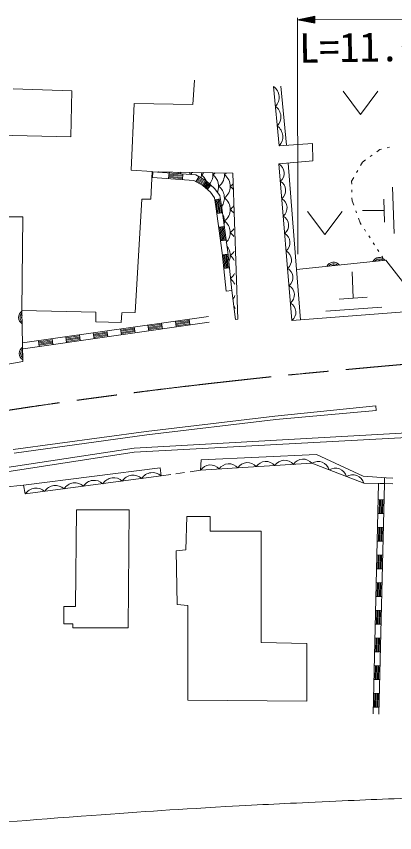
# Model space of a CAD drawing. Units: millimetres, scale not verified. Extents: x 40000 to 680000, y 20000 to 380000.
# Drawn here: x 230934 to 263760, y 264359 to 335163 of the extents above; entities that cross this region are included whole.
import ezdxf
from ezdxf.enums import TextEntityAlignment as Align

# ---------------------------------------------------------------- set-up
doc = ezdxf.new("R2010")
doc.units = ezdxf.units.MM
doc.header["$LTSCALE"] = 1000
doc.linetypes.add('CHAIN', pattern=[18.5, 12, -1.5, 3.5, -1.5])
for name, color, linetype, lineweight in [('M-BGD', 7, 'Continuous', 13), ('M-BMK', 2, 'CHAIN', 13), ('M-STR-HTXT', 7, 'Continuous', 13), ('M-STR-STRD', 7, 'Continuous', 13)]:
    doc.layers.add(name, color=color, linetype=linetype, lineweight=lineweight)
doc.styles.add('ＭＳ ゴシック', font='')
doc.styles.get('ＭＳ ゴシック').set_extended_font_data('MS Gothic')

msp = doc.modelspace()

# ---------------------------------------------------------------- linework, layer by layer
at = {"layer": 'M-BGD'}
for p, q in [((246237, 327505), (246406, 329622)), ((235738, 328690), (230658, 328860)), ((235654, 324711), (235738, 328690)), ((253727, 323932), (253253, 329064)), ((253894, 329097), (254379, 323980)), ((259304, 328662), (260804, 326662)), ((260804, 326662), (262304, 328662)), ((240908, 321816), (241157, 327590)), ((241157, 327590), (246237, 327505)), ((227864, 324880), (235654, 324711)), ((253727, 323932), (256628, 324146)), ((256628, 324146), (256662, 322626)), ((262482, 323614), (262215, 323421)), ((262629, 323648), (262482, 323614)), ((263311, 323806), (263116, 323761)), ((261809, 323129), (261647, 323012)), ((256662, 322626), (253712, 322363)), ((254846, 308779), (253712, 322363)), ((254531, 322436), (255242, 313208)), ((260974, 322526), (260798, 322216)), ((261242, 322719), (260974, 322526)), ((242715, 321694), (240908, 321816)), ((242606, 319316), (242715, 321694)), ((242785, 321689), (242746, 321184)), ((249714, 321570), (242785, 321689)), ((242785, 321689), (246499, 321405)), ((244181, 321582), (244143, 321083)), ((244173, 321482), (245370, 321391)), ((245339, 320992), (245378, 321490)), ((250155, 308892), (249714, 321570)), ((260550, 321782), (260451, 321608)), ((242747, 321190), (246348, 320915)), ((244151, 321183), (245347, 321092)), ((244158, 321283), (245355, 321191)), ((244166, 321383), (245362, 321291)), ((246348, 320915), (247109, 320480)), ((246499, 321405), (247401, 320889)), ((246760, 321255), (246512, 320821)), ((247167, 320562), (246561, 320908)), ((246611, 320995), (247226, 320644)), ((247284, 320725), (246661, 321082)), ((246710, 321169), (247343, 320807)), ((247758, 320441), (247343, 320807)), ((247401, 320889), (248142, 320235)), ((260203, 321174), (260026, 320863)), ((260026, 320863), (260031, 320616)), ((247109, 320480), (247769, 319898)), ((247167, 320562), (247559, 320216)), ((247625, 320291), (247226, 320644)), ((247284, 320725), (247691, 320366)), ((247824, 320516), (247493, 320141)), ((248142, 320235), (248590, 319610)), ((260040, 320116), (260044, 319916)), ((263584, 320344), (263721, 316335)), ((247769, 319898), (248117, 319412)), ((248117, 319412), (248245, 318667)), ((248638, 319328), (248146, 319243)), ((248590, 319610), (248740, 318742)), ((260053, 319417), (260057, 319169)), ((241820, 319303), (241235, 309477)), ((242606, 319316), (241820, 319303)), ((248344, 318682), (248244, 319260)), ((248245, 318667), (248785, 314638)), ((248343, 319277), (248443, 318697)), ((248344, 318682), (248426, 318070)), ((248542, 318712), (248441, 319294)), ((248525, 318084), (248443, 318697)), ((248540, 319311), (248641, 318727)), ((248542, 318712), (248624, 318097)), ((248723, 318110), (248641, 318727)), ((248740, 318742), (249282, 314698)), ((260057, 319169), (260205, 318776)), ((262816, 319315), (262884, 317310)), ((248823, 318124), (248327, 318057)), ((256204, 318227), (257704, 316227)), ((257704, 316227), (259204, 318227)), ((260380, 318307), (260450, 318120)), ((262850, 318312), (260978, 318316)), ((228626, 317768), (231505, 317768)), ((231505, 317768), (231420, 309640)), ((260625, 317652), (260772, 317258)), ((260772, 317258), (260861, 317121)), ((248982, 316934), (248486, 316868)), ((248586, 316881), (248745, 315692)), ((248685, 316894), (248844, 315705)), ((248784, 316908), (248943, 315718)), ((248883, 316921), (249042, 315732)), ((261133, 316701), (261242, 316533)), ((261513, 316114), (261622, 315946)), ((248646, 315678), (249141, 315745)), ((261894, 315526), (262003, 315358)), ((248785, 314638), (249141, 311327)), ((249299, 314542), (248801, 314489)), ((248901, 314499), (249029, 313306)), ((249000, 314510), (249128, 313317)), ((249100, 314521), (249228, 313327)), ((249199, 314531), (249327, 313338)), ((249282, 314698), (249638, 311380)), ((262274, 314939), (262383, 314771)), ((262995, 314004), (255242, 313208)), ((262655, 314351), (262744, 314214)), ((266360, 309681), (262995, 314004)), ((248929, 313295), (249427, 313349)), ((255242, 313208), (255576, 308837)), ((260155, 310722), (260073, 312988)), ((249638, 311380), (249136, 311328)), ((249938, 308882), (249638, 311380)), ((261366, 310810), (258943, 310634)), ((237837, 309498), (231420, 309640)), ((237847, 308669), (237837, 309498)), ((240075, 309436), (240044, 308607)), ((241235, 309477), (240075, 309436)), ((266360, 309681), (254846, 308779)), ((262648, 309928), (257801, 309577)), ((231465, 306830), (247598, 309132)), ((244731, 308723), (244802, 308228)), ((244745, 308624), (245933, 308794)), ((245990, 308398), (245919, 308893)), ((249938, 308882), (250155, 308892)), ((231536, 306335), (247669, 308637)), ((240044, 308607), (237847, 308669)), ((239979, 308045), (240050, 307550)), ((239993, 307946), (241181, 308116)), ((240007, 307847), (241195, 308017)), ((241238, 307720), (241167, 308215)), ((242355, 308384), (242426, 307889)), ((242369, 308285), (243557, 308455)), ((242383, 308186), (243571, 308356)), ((242398, 308087), (243585, 308257)), ((242412, 307988), (243600, 308158)), ((243614, 308059), (243543, 308554)), ((244759, 308525), (245947, 308695)), ((244773, 308426), (245961, 308596)), ((244788, 308327), (245976, 308497)), ((235227, 307367), (235298, 306872)), ((235241, 307268), (236429, 307437)), ((235256, 307169), (236444, 307338)), ((236486, 307041), (236415, 307536)), ((237603, 307706), (237674, 307211)), ((237617, 307607), (238805, 307776)), ((237632, 307508), (238819, 307677)), ((237646, 307409), (238834, 307578)), ((237660, 307310), (238848, 307479)), ((238862, 307380), (238791, 307875)), ((240022, 307748), (241210, 307918)), ((240036, 307649), (241224, 307819)), ((232851, 307028), (232922, 306533)), ((232866, 306929), (234054, 307098)), ((232880, 306830), (234068, 306999)), ((232894, 306731), (234082, 306900)), ((232908, 306632), (234096, 306801)), ((234110, 306702), (234039, 307197)), ((235270, 307070), (236458, 307239)), ((235284, 306971), (236472, 307140)), ((231473, 306336), (231474, 306325)), ((231538, 306337), (231474, 306325)), ((277733, 299762), (241157, 297702)), ((277733, 299311), (241157, 297364)), ((221006, 294654), (241157, 297702)), ((221006, 294231), (241157, 297364)), ((246921, 295801), (246959, 296705)), ((246959, 296705), (256983, 297160)), ((256983, 297160), (261023, 295280)), ((231568, 294488), (243405, 295990)), ((243405, 295990), (243495, 295299)), ((243495, 295299), (231716, 293735)), ((243495, 295299), (244326, 295421)), ((244786, 295488), (245527, 295597)), ((246006, 295667), (246921, 295801)), ((261023, 295280), (263013, 295124)), ((262474, 294642), (261080, 294665)), ((262365, 294651), (261884, 274654)), ((262865, 294639), (262384, 274642)), ((262865, 294639), (262474, 294642)), ((262879, 295135), (262865, 294639)), ((263588, 294605), (262865, 294639)), ((263013, 295124), (263588, 295093)), ((229854, 294335), (231568, 294488)), ((231716, 293735), (231568, 294488)), ((262831, 293239), (262331, 293251)), ((262431, 293249), (262402, 292049)), ((262531, 293246), (262502, 292047)), ((262631, 293244), (262602, 292044)), ((262731, 293242), (262702, 292042)), ((236162, 292368), (236077, 283986)), ((240734, 292368), (236162, 292368)), ((240649, 282124), (240734, 292368)), ((245729, 291776), (245644, 288897)), ((247761, 291776), (245729, 291776)), ((247761, 290506), (247761, 291776)), ((262302, 292052), (262802, 292040)), ((252164, 290506), (247761, 290506)), ((252164, 280854), (252164, 290506)), ((262773, 290840), (262273, 290852)), ((262373, 290849), (262345, 289650)), ((262473, 290847), (262445, 289647)), ((262573, 290845), (262545, 289645)), ((262673, 290842), (262645, 289643)), ((262245, 289652), (262744, 289640)), ((245644, 288897), (244798, 288812)), ((244798, 288812), (244882, 284156)), ((262716, 288441), (262216, 288453)), ((262316, 288450), (262287, 287251)), ((262416, 288448), (262387, 287248)), ((262516, 288445), (262487, 287246)), ((262616, 288443), (262587, 287243)), ((262187, 287253), (262687, 287241)), ((262658, 286041), (262158, 286053)), ((262258, 286051), (262229, 284851)), ((262358, 286048), (262329, 284849)), ((262458, 286046), (262429, 284846)), ((262558, 286044), (262529, 284844)), ((262129, 284854), (262629, 284842)), ((235061, 283986), (235056, 282482)), ((236077, 283986), (235061, 283986)), ((244882, 284156), (245814, 284071)), ((245814, 284071), (245814, 275858)), ((262600, 283642), (262100, 283654)), ((262200, 283652), (262172, 282452)), ((262300, 283649), (262271, 282450)), ((262400, 283647), (262371, 282447)), ((262500, 283644), (262471, 282445)), ((235056, 282482), (235832, 282474)), ((235832, 282474), (235826, 282206)), ((235826, 282206), (235832, 282123)), ((235832, 282123), (240649, 282124)), ((262072, 282454), (262571, 282442)), ((262543, 281243), (262043, 281255)), ((262143, 281252), (262114, 280053)), ((262243, 281250), (262214, 280050)), ((262343, 281247), (262314, 280048)), ((262443, 281245), (262414, 280045)), ((256143, 280769), (252164, 280854)), ((256143, 275774), (256143, 280769)), ((262014, 280055), (262514, 280043)), ((262485, 278843), (261985, 278855)), ((262085, 278853), (262056, 277653)), ((262185, 278851), (262156, 277651)), ((262285, 278848), (262256, 277649)), ((262385, 278846), (262356, 277646)), ((261956, 277656), (262456, 277644)), ((262427, 276444), (261927, 276456)), ((262027, 276454), (261998, 275254)), ((262127, 276451), (262098, 275252)), ((262227, 276449), (262198, 275249)), ((262327, 276446), (262298, 275247)), ((245814, 275858), (256143, 275774)), ((261898, 275256), (262398, 275244))]:
    msp.add_line(p, q, dxfattribs=at)
for points in [[(231420, 309640), (231491, 305239), (228439, 304689), (224943, 307451), (223529, 310589), (223071, 312761)], [(261080, 294665), (256584, 296407), (246921, 295801)]]:
    msp.add_lwpolyline(points, dxfattribs=at)
for centre, radius, start, end in [((252613, 328142), 1122, 315.33687, 55.21705), ((252771, 326431), 1122, 315.33687, 55.21705), ((252929, 324721), 1122, 315.33687, 55.21705), ((253260, 321566), 917, 309.08581, 60.45644), ((241742, 321412), 1250, 12.12674, 12.62756), ((242242, 322412), 1250, 322.65924, 324.16876), ((242742, 321412), 1250, 8.51139, 11.82354), ((243242, 322412), 1250, 318.38438, 323.20926), ((243742, 321412), 1250, 4.94758, 11.02208), ((244242, 322412), 1250, 313.85134, 322.23802), ((244742, 321412), 1250, 1.41984, 10.22299), ((245242, 322412), 1250, 308.97152, 321.25431), ((245742, 321412), 1250, 347.40591, 9.4261), ((246242, 322412), 1250, 306.8699, 320.25734), ((246742, 321412), 1250, 320.36664, 8.63124), ((247242, 322412), 1250, 306.8699, 319.24624), ((247742, 321412), 1250, 306.8699, 7.83824), ((248242, 322412), 1250, 306.8699, 318.22006), ((246242, 320412), 1250, 22.53666, 53.1301), ((247242, 320412), 1250, 335.79888, 53.1301), ((248242, 320412), 1250, 306.8699, 53.1301), ((253386, 320056), 917, 309.08581, 60.45644), ((247742, 319412), 1250, 322.60436, 53.1301), ((248742, 321412), 1250, 306.8699, 322.21176), ((248742, 319412), 1250, 37.15075, 53.1301), ((248242, 318412), 1250, 306.8699, 53.1301), ((253512, 318547), 917, 309.08581, 60.45644), ((248742, 319412), 1250, 306.8699, 324.87235), ((247742, 317412), 1250, 345.81591, 29.49044), ((248742, 317412), 1250, 34.30889, 53.1301), ((248242, 316412), 1250, 316.53943, 53.1301), ((253638, 317038), 917, 309.08581, 60.45644), ((248742, 317412), 1250, 306.8699, 327.71421), ((248742, 315412), 1250, 31.23383, 53.1301), ((253764, 315528), 917, 309.08581, 60.45644), ((248242, 314412), 1250, 333.68295, 40.65625), ((248742, 315412), 1250, 306.8699, 330.78926), ((248742, 313412), 1250, 27.84463, 53.1301), ((253890, 314019), 917, 309.08581, 60.45644), ((258455, 313182), 654, 38.64117, 153.083), ((258455, 313182), 523, 48.4524, 143.27177), ((262434, 313591), 654, 38.64117, 153.083), ((262434, 313591), 523, 48.4524, 143.27177), ((262434, 313591), 392, 70.32886, 121.39531), ((254016, 312510), 917, 309.08581, 60.45644), ((258455, 313182), 392, 70.32886, 121.39531), ((248742, 313412), 1250, 308.7425, 334.17847), ((248742, 311412), 1250, 24.00176, 50.91101), ((254142, 311000), 917, 309.08581, 60.45644), ((248742, 311412), 1250, 321.94669, 338.02134), ((254268, 309491), 917, 309.08581, 60.45644), ((231784, 309046), 654, 123.699, 238.14084), ((231784, 309046), 523, 133.51024, 228.3296), ((248742, 309412), 1250, 19.4221, 32.81174), ((231784, 309046), 392, 155.38669, 206.45315), ((248742, 309412), 1250, 340.87663, 342.601), ((231834, 305928), 654, 123.699, 238.14084), ((231834, 305928), 523, 133.51024, 228.3296), ((231834, 305928), 392, 155.38669, 206.45315), ((255817, 295744), 1014, 40.84449, 146.33399), ((247765, 295239), 1014, 40.84449, 146.33399), ((249375, 295340), 1014, 40.84449, 146.33399), ((250986, 295441), 1014, 40.84449, 146.33399), ((252596, 295542), 1014, 40.84449, 146.33399), ((254206, 295643), 1014, 40.84449, 146.33399), ((257114, 295550), 1008, 15.90808, 121.74187), ((258613, 294970), 1008, 15.90808, 121.74187), ((241063, 294270), 1100, 47.09425, 148.03302), ((242745, 294493), 1100, 47.09425, 148.03302), ((260111, 294389), 1008, 15.90808, 121.74187), ((236015, 293599), 1100, 47.09425, 148.03302), ((237697, 293823), 1100, 47.09425, 148.03302), ((239380, 294046), 1100, 47.09425, 148.03302), ((232649, 293153), 1100, 47.09425, 148.03302), ((234332, 293376), 1100, 47.09425, 148.03302)]:
    msp.add_arc(centre, radius, start, end, dxfattribs=at)
at = {"layer": 'M-BMK'}
msp.add_open_spline([(168948, 286661), (171945, 287558), (172695, 287783), (175097, 288502), (176861, 289029), (177844, 289341), (179613, 289852), (182376, 290652), (183932, 291068), (186711, 291810), (188927, 292402), (190172, 292720), (192398, 293273), (194222, 293726), (195248, 293966), (197079, 294392), (199812, 295026), (201349, 295353), (204087, 295965), (206816, 296575), (208339, 296943), (211076, 297515), (215155, 298368), (217450, 298796), (221549, 299546), (224513, 300088), (226179, 300359), (229156, 300825), (232511, 301349), (234393, 301623), (237759, 302074), (242932, 302768), (245836, 303112), (251025, 303683), (254462, 304061), (256392, 304231), (259836, 304551), (262164, 304767), (262899, 304834), (265798, 305086)], degree=3, knots=[0, 0, 0, 0, 1, 1, 1, 2, 2, 2, 3, 3, 3, 4, 4, 4, 5, 5, 5, 6, 6, 6, 7, 7, 7, 8, 8, 8, 9, 9, 9, 10, 10, 10, 11, 11, 11, 12, 12, 12, 13, 13, 13, 13], dxfattribs=at)
at = {"layer": 'M-STR-HTXT'}
for p, q in [((255324, 334858), (256823, 335163)), ((255365, 314523), (255324, 335033)), ((256824, 334923), (255624, 334919)), ((255924, 334980), (256824, 334983)), ((256824, 335043), (256224, 335041)), ((256524, 335102), (256824, 335103)), ((256825, 334563), (256823, 335163)), ((255324, 334858), (256824, 334863)), ((255324, 334858), (256825, 334563)), ((256824, 334803), (255624, 334799)), ((255925, 334740), (256825, 334743)), ((256825, 334683), (256225, 334681)), ((256525, 334622), (256825, 334623)), ((264524, 334885), (256824, 334863))]:
    msp.add_line(p, q, dxfattribs=at)
msp.add_open_spline([(144557, 249897), (148058, 251138), (148963, 251477), (151815, 252405), (153271, 252879), (154084, 253156), (155551, 253593), (157787, 254258), (159053, 254588), (161317, 255152), (163672, 255738), (164991, 256075), (167368, 256563), (170031, 257110), (171536, 257354), (174213, 257829), (178526, 258594), (180946, 259006), (185269, 259709), (189331, 260369), (191613, 260697), (195686, 261284), (200847, 262029), (203738, 262451), (208913, 263098), (214072, 263743), (216969, 264047), (222143, 264556), (227763, 265110), (230917, 265368), (236548, 265789), (241449, 266156), (244197, 266333), (249104, 266615), (252366, 266803), (254195, 266884), (257459, 267031), (260795, 267182), (262664, 267282), (266002, 267381), (272129, 267561), (275564, 267591), (281693, 267634), (286415, 267668), (289061, 267621), (293783, 267568), (298465, 267516), (301090, 267533), (305771, 267388), (309249, 267281), (311195, 267156), (314670, 266990), (317493, 266856), (319075, 266788), (321896, 266626), (325233, 266435), (327101, 266300), (330434, 266053), (332674, 265886), (333382, 265832), (336166, 265605)], degree=3, knots=[0, 0, 0, 0, 1, 1, 1, 2, 2, 2, 3, 3, 3, 4, 4, 4, 5, 5, 5, 6, 6, 6, 7, 7, 7, 8, 8, 8, 9, 9, 9, 10, 10, 10, 11, 11, 11, 12, 12, 12, 13, 13, 13, 14, 14, 14, 15, 15, 15, 16, 16, 16, 17, 17, 17, 18, 18, 18, 19, 19, 19, 20, 20, 20, 20], dxfattribs=at)
at = {"layer": 'M-STR-STRD'}
for p, q in [((253370, 300491), (262121, 301385)), ((262151, 300961), (253435, 300197)), ((262121, 301385), (262151, 300961)), ((242208, 299164), (253370, 300491)), ((253435, 300197), (242260, 298875)), ((242208, 299164), (230658, 297589)), ((242260, 298875), (230739, 297289))]:
    msp.add_line(p, q, dxfattribs=at)

# ---------------------------------------------------------------- texts
at = {"layer": 'M-STR-HTXT', "style": 'ＭＳ ゴシック'}
msp.add_text('L=11.0', height=2566, rotation=1.006, dxfattribs=at).set_placement((255503, 330355), align=Align.BOTTOM_LEFT)

doc.saveas('drawing.dxf')
